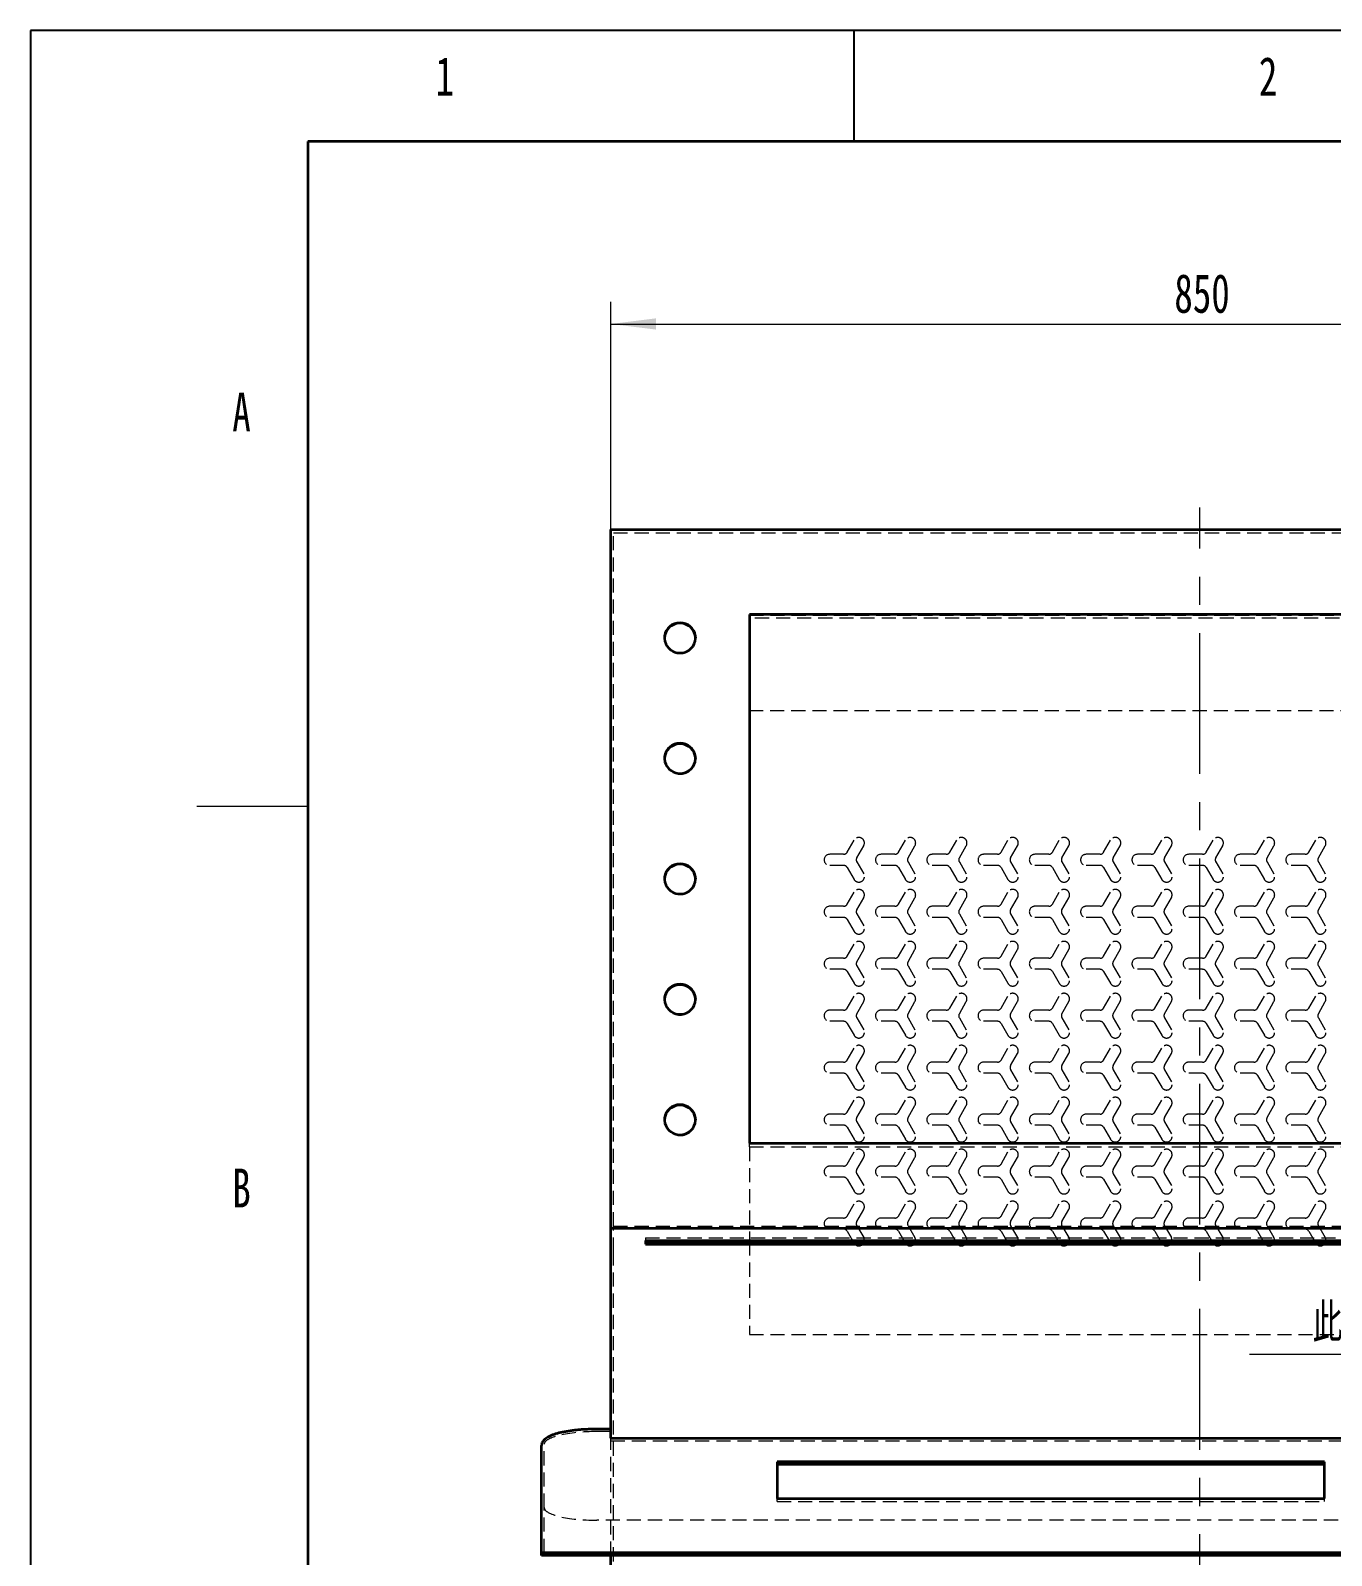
# Model space of a CAD drawing. Header units: millimetres. Extents: x 0 to 4752, y 0 to 3360.
# Drawn here: x 0 to 939, y 2260 to 3360 of the extents above; entities that cross this region are included whole.
import ezdxf

# ---------------------------------------------------------------- set-up
doc = ezdxf.new("R2010")
doc.units = ezdxf.units.MM
doc.header["$LTSCALE"] = 8
doc.linetypes.add('CENTERX2', pattern=[20.32, 12.7, -2.54, 2.54, -2.54])
doc.linetypes.add('HIDDEN', pattern=[1.905, 1.27, -0.635])
doc.layers.add('图框线', color=5, linetype='Continuous', lineweight=35)
doc.layers.add('细线', color=5, linetype='Continuous')
doc.styles.add('SLDTEXTSTYLE3', font='TXT', dxfattribs={"width": 0.7, "bigfont": 'bigfont'})
doc.styles.add('SLDTEXTSTYLE4', font='TXT', dxfattribs={"width": 0.7})
doc.dimstyles.new('SLDDIMSTYLE0', dxfattribs={"dimtxt": 28, "dimasz": 32.64, "dimexe": 0, "dimexo": 0.0625, "dimgap": 7, "dimtad": 1, "dimdec": 3, "dimrnd": 1e-09, "dimzin": 12, "dimdsep": 46, "dimtxsty": 'SLDTEXTSTYLE4', "dimsah": 1, "dimcen": 0.09, "dimadec": 0, "dimazin": 3, "dimtfac": 1, "dimtdec": 3, "dimtofl": 0, "dimtmove": 0, "dimatfit": 3, "dimfxl": 1, "dimfrac": 2, "dimtolj": 1, "dimtzin": 12, "dimarcsym": 0})

# ---------------------------------------------------------------- blocks, each defined once
blk = doc.blocks.new('工程图视图3')
at = {"color": 7, "linetype": 'Continuous', "lineweight": 35}
for p, q in [((-900, 157), (-900, 661)), ((-900, 661), (-50, 661)), ((-100, 599.8), (-800, 599.8)), ((-800, 599.8), (-800, 218.2)), ((-100, 599.7), (-800, 599.7)), ((-800, 218.2), (-100, 218.2)), ((-900, 138.2), (-900, 157)), ((-900, 157), (-50, 157)), ((-875, 148), (-875, 145.4)), ((-875, 148), (-75, 148)), ((-875, 147.3), (-75, 147.3)), ((-875, 145.4), (-75, 145.4)), ((-800, 148), (-800, 147.3)), ((-800, 148), (-800, 147.3)), ((-725.5, 148), (-725.2, 147.3)), ((-688.5, 148), (-688.2, 147.3)), ((-651.5, 148), (-651.2, 147.3)), ((-614.5, 148), (-614.2, 147.3)), ((-577.5, 148), (-577.2, 147.3)), ((-540.5, 148), (-540.2, 147.3)), ((-503.5, 148), (-503.2, 147.3)), ((-466.5, 148), (-466.2, 147.3)), ((-429.5, 148), (-429.2, 147.3)), ((-392.5, 148), (-392.2, 147.3)), ((-900, 99.5), (-900, 138.2)), ((-900, 5.5), (-900, 99.5)), ((-900, 11.9), (-910, 11.9)), ((-950, -45.7), (-950, 0)), ((-900, 5.5), (-50, 5.5)), ((-385, -11.8), (-780, -11.8)), ((-780, -11.8), (-780, -38.2)), ((-385, -13.7), (-780, -13.7)), ((-385, -38.2), (-385, -11.8)), ((-780, -38.2), (-385, -38.2)), ((-950, -77.3), (-950, -45.7)), ((-950, -79.3), (-950, -77.3)), ((-910, -77.3), (-950, -77.3)), ((-910, -77.3), (-950, -77.3)), ((-910, -79.3), (-950, -79.3)), ((-40, -77.3), (-910, -77.3)), ((-40, -77.3), (-910, -77.3)), ((-40, -79.3), (-910, -79.3)), ((-900, -799.8), (-900, -79.3))]:
    blk.add_line(p, q, dxfattribs=at)
at = {"color": 7, "linetype": 'HIDDEN', "lineweight": 18}
for p, q in [((-898, 158.4), (-898, 658.6)), ((-898, 658.6), (-52, 658.6)), ((-800, 599.3), (-100, 599.3)), ((-100, 597.1), (-800, 597.1)), ((-861.3, 582.9), (-861.3, 582.4)), ((-838.8, 582.4), (-838.8, 582.9)), ((-150, 530.2), (-800, 530.2)), ((-150, 530.2), (-800, 530.2)), ((-861.3, 495.9), (-861.3, 495.4)), ((-838.8, 495.4), (-838.8, 495.9)), ((-729.4, 428.2), (-724.4, 436.9)), ((-722.5, 424.2), (-717.5, 432.9)), ((-692.4, 428.2), (-687.4, 436.9)), ((-685.5, 424.2), (-680.5, 432.9)), ((-655.4, 428.2), (-650.4, 436.9)), ((-648.5, 424.2), (-643.5, 432.9)), ((-618.4, 428.2), (-613.4, 436.9)), ((-611.5, 424.2), (-606.5, 432.9)), ((-581.4, 428.2), (-576.4, 436.9)), ((-574.5, 424.2), (-569.5, 432.9)), ((-544.4, 428.2), (-539.4, 436.9)), ((-537.5, 424.2), (-532.5, 432.9)), ((-507.4, 428.2), (-502.4, 436.9)), ((-500.5, 424.2), (-495.5, 432.9)), ((-470.4, 428.2), (-465.4, 436.9)), ((-463.5, 424.2), (-458.5, 432.9)), ((-433.4, 428.2), (-428.4, 436.9)), ((-426.5, 424.2), (-421.5, 432.9)), ((-396.4, 428.2), (-391.4, 436.9)), ((-389.5, 424.2), (-384.5, 432.9)), ((-732, 426.7), (-742, 426.7)), ((-732, 418.7), (-742, 418.7)), ((-722.5, 421.2), (-717.5, 412.6)), ((-695, 426.7), (-705, 426.7)), ((-695, 418.7), (-705, 418.7)), ((-685.5, 421.2), (-680.5, 412.6)), ((-658, 426.7), (-668, 426.7)), ((-658, 418.7), (-668, 418.7)), ((-648.5, 421.2), (-643.5, 412.6)), ((-621, 426.7), (-631, 426.7)), ((-621, 418.7), (-631, 418.7)), ((-611.5, 421.2), (-606.5, 412.6)), ((-584, 426.7), (-594, 426.7)), ((-584, 418.7), (-594, 418.7)), ((-574.5, 421.2), (-569.5, 412.6)), ((-547, 426.7), (-557, 426.7)), ((-547, 418.7), (-557, 418.7)), ((-537.5, 421.2), (-532.5, 412.6)), ((-510, 426.7), (-520, 426.7)), ((-510, 418.7), (-520, 418.7)), ((-500.5, 421.2), (-495.5, 412.6)), ((-473, 426.7), (-483, 426.7)), ((-473, 418.7), (-483, 418.7)), ((-463.5, 421.2), (-458.5, 412.6)), ((-436, 426.7), (-446, 426.7)), ((-436, 418.7), (-446, 418.7)), ((-426.5, 421.2), (-421.5, 412.6)), ((-399, 426.7), (-409, 426.7)), ((-399, 418.7), (-409, 418.7)), ((-389.5, 421.2), (-384.5, 412.6)), ((-861.3, 409), (-861.3, 408.5)), ((-838.8, 408.5), (-838.8, 409)), ((-729.4, 417.2), (-724.4, 408.6)), ((-692.4, 417.2), (-687.4, 408.6)), ((-655.4, 417.2), (-650.4, 408.6)), ((-618.4, 417.2), (-613.4, 408.6)), ((-581.4, 417.2), (-576.4, 408.6)), ((-544.4, 417.2), (-539.4, 408.6)), ((-507.4, 417.2), (-502.4, 408.6)), ((-470.4, 417.2), (-465.4, 408.6)), ((-433.4, 417.2), (-428.4, 408.6)), ((-396.4, 417.2), (-391.4, 408.6)), ((-729.4, 390.7), (-724.4, 399.4)), ((-692.4, 390.7), (-687.4, 399.4)), ((-655.4, 390.7), (-650.4, 399.4)), ((-618.4, 390.7), (-613.4, 399.4)), ((-581.4, 390.7), (-576.4, 399.4)), ((-544.4, 390.7), (-539.4, 399.4)), ((-507.4, 390.7), (-502.4, 399.4)), ((-470.4, 390.7), (-465.4, 399.4)), ((-433.4, 390.7), (-428.4, 399.4)), ((-396.4, 390.7), (-391.4, 399.4)), ((-732, 389.2), (-742, 389.2)), ((-722.5, 386.7), (-717.5, 395.4)), ((-695, 389.2), (-705, 389.2)), ((-685.5, 386.7), (-680.5, 395.4)), ((-658, 389.2), (-668, 389.2)), ((-648.5, 386.7), (-643.5, 395.4)), ((-621, 389.2), (-631, 389.2)), ((-611.5, 386.7), (-606.5, 395.4)), ((-584, 389.2), (-594, 389.2)), ((-574.5, 386.7), (-569.5, 395.4)), ((-547, 389.2), (-557, 389.2)), ((-537.5, 386.7), (-532.5, 395.4)), ((-510, 389.2), (-520, 389.2)), ((-500.5, 386.7), (-495.5, 395.4)), ((-473, 389.2), (-483, 389.2)), ((-463.5, 386.7), (-458.5, 395.4)), ((-436, 389.2), (-446, 389.2)), ((-426.5, 386.7), (-421.5, 395.4)), ((-399, 389.2), (-409, 389.2)), ((-389.5, 386.7), (-384.5, 395.4)), ((-732, 381.2), (-742, 381.2)), ((-729.4, 379.7), (-724.4, 371.1)), ((-722.5, 383.7), (-717.5, 375.1)), ((-695, 381.2), (-705, 381.2)), ((-692.4, 379.7), (-687.4, 371.1)), ((-685.5, 383.7), (-680.5, 375.1)), ((-658, 381.2), (-668, 381.2)), ((-655.4, 379.7), (-650.4, 371.1)), ((-648.5, 383.7), (-643.5, 375.1)), ((-621, 381.2), (-631, 381.2)), ((-618.4, 379.7), (-613.4, 371.1)), ((-611.5, 383.7), (-606.5, 375.1)), ((-584, 381.2), (-594, 381.2)), ((-581.4, 379.7), (-576.4, 371.1)), ((-574.5, 383.7), (-569.5, 375.1)), ((-547, 381.2), (-557, 381.2)), ((-544.4, 379.7), (-539.4, 371.1)), ((-537.5, 383.7), (-532.5, 375.1)), ((-510, 381.2), (-520, 381.2)), ((-507.4, 379.7), (-502.4, 371.1)), ((-500.5, 383.7), (-495.5, 375.1)), ((-473, 381.2), (-483, 381.2)), ((-470.4, 379.7), (-465.4, 371.1)), ((-463.5, 383.7), (-458.5, 375.1)), ((-436, 381.2), (-446, 381.2)), ((-433.4, 379.7), (-428.4, 371.1)), ((-426.5, 383.7), (-421.5, 375.1)), ((-399, 381.2), (-409, 381.2)), ((-396.4, 379.7), (-391.4, 371.1)), ((-389.5, 383.7), (-384.5, 375.1)), ((-729.4, 353.2), (-724.4, 361.9)), ((-722.5, 349.2), (-717.5, 357.9)), ((-692.4, 353.2), (-687.4, 361.9)), ((-685.5, 349.2), (-680.5, 357.9)), ((-655.4, 353.2), (-650.4, 361.9)), ((-648.5, 349.2), (-643.5, 357.9)), ((-618.4, 353.2), (-613.4, 361.9)), ((-611.5, 349.2), (-606.5, 357.9)), ((-581.4, 353.2), (-576.4, 361.9)), ((-574.5, 349.2), (-569.5, 357.9)), ((-544.4, 353.2), (-539.4, 361.9)), ((-537.5, 349.2), (-532.5, 357.9)), ((-507.4, 353.2), (-502.4, 361.9)), ((-500.5, 349.2), (-495.5, 357.9)), ((-470.4, 353.2), (-465.4, 361.9)), ((-463.5, 349.2), (-458.5, 357.9)), ((-433.4, 353.2), (-428.4, 361.9)), ((-426.5, 349.2), (-421.5, 357.9)), ((-396.4, 353.2), (-391.4, 361.9)), ((-389.5, 349.2), (-384.5, 357.9)), ((-732, 351.7), (-742, 351.7)), ((-732, 343.7), (-742, 343.7)), ((-729.4, 342.2), (-724.4, 333.6)), ((-722.5, 346.2), (-717.5, 337.6)), ((-695, 351.7), (-705, 351.7)), ((-695, 343.7), (-705, 343.7)), ((-692.4, 342.2), (-687.4, 333.6)), ((-685.5, 346.2), (-680.5, 337.6)), ((-658, 351.7), (-668, 351.7)), ((-658, 343.7), (-668, 343.7)), ((-655.4, 342.2), (-650.4, 333.6)), ((-648.5, 346.2), (-643.5, 337.6)), ((-621, 351.7), (-631, 351.7)), ((-621, 343.7), (-631, 343.7)), ((-618.4, 342.2), (-613.4, 333.6)), ((-611.5, 346.2), (-606.5, 337.6)), ((-584, 351.7), (-594, 351.7)), ((-584, 343.7), (-594, 343.7)), ((-581.4, 342.2), (-576.4, 333.6)), ((-574.5, 346.2), (-569.5, 337.6)), ((-547, 351.7), (-557, 351.7)), ((-547, 343.7), (-557, 343.7)), ((-544.4, 342.2), (-539.4, 333.6)), ((-537.5, 346.2), (-532.5, 337.6)), ((-510, 351.7), (-520, 351.7)), ((-510, 343.7), (-520, 343.7)), ((-507.4, 342.2), (-502.4, 333.6)), ((-500.5, 346.2), (-495.5, 337.6)), ((-473, 351.7), (-483, 351.7)), ((-473, 343.7), (-483, 343.7)), ((-470.4, 342.2), (-465.4, 333.6)), ((-463.5, 346.2), (-458.5, 337.6)), ((-436, 351.7), (-446, 351.7)), ((-436, 343.7), (-446, 343.7)), ((-433.4, 342.2), (-428.4, 333.6)), ((-426.5, 346.2), (-421.5, 337.6)), ((-399, 351.7), (-409, 351.7)), ((-399, 343.7), (-409, 343.7)), ((-396.4, 342.2), (-391.4, 333.6)), ((-389.5, 346.2), (-384.5, 337.6)), ((-861.3, 322.1), (-861.3, 321.6)), ((-838.8, 321.6), (-838.8, 322.1)), ((-729.4, 315.7), (-724.4, 324.4)), ((-722.5, 311.7), (-717.5, 320.4)), ((-692.4, 315.7), (-687.4, 324.4)), ((-685.5, 311.7), (-680.5, 320.4)), ((-655.4, 315.7), (-650.4, 324.4)), ((-648.5, 311.7), (-643.5, 320.4)), ((-618.4, 315.7), (-613.4, 324.4)), ((-611.5, 311.7), (-606.5, 320.4)), ((-581.4, 315.7), (-576.4, 324.4)), ((-574.5, 311.7), (-569.5, 320.4)), ((-544.4, 315.7), (-539.4, 324.4)), ((-537.5, 311.7), (-532.5, 320.4)), ((-507.4, 315.7), (-502.4, 324.4)), ((-500.5, 311.7), (-495.5, 320.4)), ((-470.4, 315.7), (-465.4, 324.4)), ((-463.5, 311.7), (-458.5, 320.4)), ((-433.4, 315.7), (-428.4, 324.4)), ((-426.5, 311.7), (-421.5, 320.4)), ((-396.4, 315.7), (-391.4, 324.4)), ((-389.5, 311.7), (-384.5, 320.4)), ((-732, 314.2), (-742, 314.2)), ((-722.5, 308.7), (-717.5, 300.1)), ((-695, 314.2), (-705, 314.2)), ((-685.5, 308.7), (-680.5, 300.1)), ((-658, 314.2), (-668, 314.2)), ((-648.5, 308.7), (-643.5, 300.1)), ((-621, 314.2), (-631, 314.2)), ((-611.5, 308.7), (-606.5, 300.1)), ((-584, 314.2), (-594, 314.2)), ((-574.5, 308.7), (-569.5, 300.1)), ((-547, 314.2), (-557, 314.2)), ((-537.5, 308.7), (-532.5, 300.1)), ((-510, 314.2), (-520, 314.2)), ((-500.5, 308.7), (-495.5, 300.1)), ((-473, 314.2), (-483, 314.2)), ((-463.5, 308.7), (-458.5, 300.1)), ((-436, 314.2), (-446, 314.2)), ((-426.5, 308.7), (-421.5, 300.1)), ((-399, 314.2), (-409, 314.2)), ((-389.5, 308.7), (-384.5, 300.1)), ((-732, 306.2), (-742, 306.2)), ((-729.4, 304.7), (-724.4, 296.1)), ((-695, 306.2), (-705, 306.2)), ((-692.4, 304.7), (-687.4, 296.1)), ((-658, 306.2), (-668, 306.2)), ((-655.4, 304.7), (-650.4, 296.1)), ((-621, 306.2), (-631, 306.2)), ((-618.4, 304.7), (-613.4, 296.1)), ((-584, 306.2), (-594, 306.2)), ((-581.4, 304.7), (-576.4, 296.1)), ((-547, 306.2), (-557, 306.2)), ((-544.4, 304.7), (-539.4, 296.1)), ((-510, 306.2), (-520, 306.2)), ((-507.4, 304.7), (-502.4, 296.1)), ((-473, 306.2), (-483, 306.2)), ((-470.4, 304.7), (-465.4, 296.1)), ((-436, 306.2), (-446, 306.2)), ((-433.4, 304.7), (-428.4, 296.1)), ((-399, 306.2), (-409, 306.2)), ((-396.4, 304.7), (-391.4, 296.1)), ((-729.4, 278.2), (-724.4, 286.9)), ((-692.4, 278.2), (-687.4, 286.9)), ((-655.4, 278.2), (-650.4, 286.9)), ((-618.4, 278.2), (-613.4, 286.9)), ((-581.4, 278.2), (-576.4, 286.9)), ((-544.4, 278.2), (-539.4, 286.9)), ((-507.4, 278.2), (-502.4, 286.9)), ((-470.4, 278.2), (-465.4, 286.9)), ((-433.4, 278.2), (-428.4, 286.9)), ((-396.4, 278.2), (-391.4, 286.9)), ((-732, 276.7), (-742, 276.7)), ((-722.5, 274.2), (-717.5, 282.9)), ((-695, 276.7), (-705, 276.7)), ((-685.5, 274.2), (-680.5, 282.9)), ((-658, 276.7), (-668, 276.7)), ((-648.5, 274.2), (-643.5, 282.9)), ((-621, 276.7), (-631, 276.7)), ((-611.5, 274.2), (-606.5, 282.9)), ((-584, 276.7), (-594, 276.7)), ((-574.5, 274.2), (-569.5, 282.9)), ((-547, 276.7), (-557, 276.7)), ((-537.5, 274.2), (-532.5, 282.9)), ((-510, 276.7), (-520, 276.7)), ((-500.5, 274.2), (-495.5, 282.9)), ((-473, 276.7), (-483, 276.7)), ((-463.5, 274.2), (-458.5, 282.9)), ((-436, 276.7), (-446, 276.7)), ((-426.5, 274.2), (-421.5, 282.9)), ((-399, 276.7), (-409, 276.7)), ((-389.5, 274.2), (-384.5, 282.9)), ((-732, 268.7), (-742, 268.7)), ((-729.4, 267.2), (-724.4, 258.6)), ((-722.5, 271.2), (-717.5, 262.6)), ((-695, 268.7), (-705, 268.7)), ((-692.4, 267.2), (-687.4, 258.6)), ((-685.5, 271.2), (-680.5, 262.6)), ((-658, 268.7), (-668, 268.7)), ((-655.4, 267.2), (-650.4, 258.6)), ((-648.5, 271.2), (-643.5, 262.6)), ((-621, 268.7), (-631, 268.7)), ((-618.4, 267.2), (-613.4, 258.6)), ((-611.5, 271.2), (-606.5, 262.6)), ((-584, 268.7), (-594, 268.7)), ((-581.4, 267.2), (-576.4, 258.6)), ((-574.5, 271.2), (-569.5, 262.6)), ((-547, 268.7), (-557, 268.7)), ((-544.4, 267.2), (-539.4, 258.6)), ((-537.5, 271.2), (-532.5, 262.6)), ((-510, 268.7), (-520, 268.7)), ((-507.4, 267.2), (-502.4, 258.6)), ((-500.5, 271.2), (-495.5, 262.6)), ((-473, 268.7), (-483, 268.7)), ((-470.4, 267.2), (-465.4, 258.6)), ((-463.5, 271.2), (-458.5, 262.6)), ((-436, 268.7), (-446, 268.7)), ((-433.4, 267.2), (-428.4, 258.6)), ((-426.5, 271.2), (-421.5, 262.6)), ((-399, 268.7), (-409, 268.7)), ((-396.4, 267.2), (-391.4, 258.6)), ((-389.5, 271.2), (-384.5, 262.6)), ((-729.4, 240.7), (-724.4, 249.4)), ((-722.5, 236.7), (-717.5, 245.4)), ((-692.4, 240.7), (-687.4, 249.4)), ((-685.5, 236.7), (-680.5, 245.4)), ((-655.4, 240.7), (-650.4, 249.4)), ((-648.5, 236.7), (-643.5, 245.4)), ((-618.4, 240.7), (-613.4, 249.4)), ((-611.5, 236.7), (-606.5, 245.4)), ((-581.4, 240.7), (-576.4, 249.4)), ((-574.5, 236.7), (-569.5, 245.4)), ((-544.4, 240.7), (-539.4, 249.4)), ((-537.5, 236.7), (-532.5, 245.4)), ((-507.4, 240.7), (-502.4, 249.4)), ((-500.5, 236.7), (-495.5, 245.4)), ((-470.4, 240.7), (-465.4, 249.4)), ((-463.5, 236.7), (-458.5, 245.4)), ((-433.4, 240.7), (-428.4, 249.4)), ((-426.5, 236.7), (-421.5, 245.4)), ((-396.4, 240.7), (-391.4, 249.4)), ((-389.5, 236.7), (-384.5, 245.4)), ((-861.3, 235.1), (-861.3, 234.6)), ((-838.8, 234.6), (-838.8, 235.1)), ((-732, 239.2), (-742, 239.2)), ((-732, 231.2), (-742, 231.2)), ((-722.5, 233.7), (-717.5, 225.1)), ((-695, 239.2), (-705, 239.2)), ((-695, 231.2), (-705, 231.2)), ((-685.5, 233.7), (-680.5, 225.1)), ((-658, 239.2), (-668, 239.2)), ((-658, 231.2), (-668, 231.2)), ((-648.5, 233.7), (-643.5, 225.1)), ((-621, 239.2), (-631, 239.2)), ((-621, 231.2), (-631, 231.2)), ((-611.5, 233.7), (-606.5, 225.1)), ((-584, 239.2), (-594, 239.2)), ((-584, 231.2), (-594, 231.2)), ((-574.5, 233.7), (-569.5, 225.1)), ((-547, 239.2), (-557, 239.2)), ((-547, 231.2), (-557, 231.2)), ((-537.5, 233.7), (-532.5, 225.1)), ((-510, 239.2), (-520, 239.2)), ((-510, 231.2), (-520, 231.2)), ((-500.5, 233.7), (-495.5, 225.1)), ((-473, 239.2), (-483, 239.2)), ((-473, 231.2), (-483, 231.2)), ((-463.5, 233.7), (-458.5, 225.1)), ((-436, 239.2), (-446, 239.2)), ((-436, 231.2), (-446, 231.2)), ((-426.5, 233.7), (-421.5, 225.1)), ((-399, 239.2), (-409, 239.2)), ((-399, 231.2), (-409, 231.2)), ((-389.5, 233.7), (-384.5, 225.1)), ((-729.4, 229.7), (-724.4, 221.1)), ((-692.4, 229.7), (-687.4, 221.1)), ((-655.4, 229.7), (-650.4, 221.1)), ((-618.4, 229.7), (-613.4, 221.1)), ((-581.4, 229.7), (-576.4, 221.1)), ((-544.4, 229.7), (-539.4, 221.1)), ((-507.4, 229.7), (-502.4, 221.1)), ((-470.4, 229.7), (-465.4, 221.1)), ((-433.4, 229.7), (-428.4, 221.1)), ((-396.4, 229.7), (-391.4, 221.1)), ((-800, 217.7), (-800, 218.2)), ((-800, 218.1), (-100, 218.1)), ((-800, 215.5), (-800, 218.1)), ((-100, 217.7), (-800, 217.7)), ((-800, 215.5), (-100, 215.5)), ((-800, 215.5), (-800, 148)), ((-800, 215.5), (-800, 148)), ((-729.4, 203.2), (-724.4, 211.9)), ((-692.4, 203.2), (-687.4, 211.9)), ((-655.4, 203.2), (-650.4, 211.9)), ((-618.4, 203.2), (-613.4, 211.9)), ((-581.4, 203.2), (-576.4, 211.9)), ((-544.4, 203.2), (-539.4, 211.9)), ((-507.4, 203.2), (-502.4, 211.9)), ((-470.4, 203.2), (-465.4, 211.9)), ((-433.4, 203.2), (-428.4, 211.9)), ((-396.4, 203.2), (-391.4, 211.9)), ((-732, 201.7), (-742, 201.7)), ((-722.5, 199.2), (-717.5, 207.9)), ((-695, 201.7), (-705, 201.7)), ((-685.5, 199.2), (-680.5, 207.9)), ((-658, 201.7), (-668, 201.7)), ((-648.5, 199.2), (-643.5, 207.9)), ((-621, 201.7), (-631, 201.7)), ((-611.5, 199.2), (-606.5, 207.9)), ((-584, 201.7), (-594, 201.7)), ((-574.5, 199.2), (-569.5, 207.9)), ((-547, 201.7), (-557, 201.7)), ((-537.5, 199.2), (-532.5, 207.9)), ((-510, 201.7), (-520, 201.7)), ((-500.5, 199.2), (-495.5, 207.9)), ((-473, 201.7), (-483, 201.7)), ((-463.5, 199.2), (-458.5, 207.9)), ((-436, 201.7), (-446, 201.7)), ((-426.5, 199.2), (-421.5, 207.9)), ((-399, 201.7), (-409, 201.7)), ((-389.5, 199.2), (-384.5, 207.9)), ((-732, 193.7), (-742, 193.7)), ((-729.4, 192.2), (-724.4, 183.6)), ((-722.5, 196.2), (-717.5, 187.6)), ((-695, 193.7), (-705, 193.7)), ((-692.4, 192.2), (-687.4, 183.6)), ((-685.5, 196.2), (-680.5, 187.6)), ((-658, 193.7), (-668, 193.7)), ((-655.4, 192.2), (-650.4, 183.6)), ((-648.5, 196.2), (-643.5, 187.6)), ((-621, 193.7), (-631, 193.7)), ((-618.4, 192.2), (-613.4, 183.6)), ((-611.5, 196.2), (-606.5, 187.6)), ((-584, 193.7), (-594, 193.7)), ((-581.4, 192.2), (-576.4, 183.6)), ((-574.5, 196.2), (-569.5, 187.6)), ((-547, 193.7), (-557, 193.7)), ((-544.4, 192.2), (-539.4, 183.6)), ((-537.5, 196.2), (-532.5, 187.6)), ((-510, 193.7), (-520, 193.7)), ((-507.4, 192.2), (-502.4, 183.6)), ((-500.5, 196.2), (-495.5, 187.6)), ((-473, 193.7), (-483, 193.7)), ((-470.4, 192.2), (-465.4, 183.6)), ((-463.5, 196.2), (-458.5, 187.6)), ((-436, 193.7), (-446, 193.7)), ((-433.4, 192.2), (-428.4, 183.6)), ((-426.5, 196.2), (-421.5, 187.6)), ((-399, 193.7), (-409, 193.7)), ((-396.4, 192.2), (-391.4, 183.6)), ((-389.5, 196.2), (-384.5, 187.6)), ((-729.4, 165.7), (-724.4, 174.4)), ((-722.5, 161.7), (-717.5, 170.4)), ((-692.4, 165.7), (-687.4, 174.4)), ((-685.5, 161.7), (-680.5, 170.4)), ((-655.4, 165.7), (-650.4, 174.4)), ((-648.5, 161.7), (-643.5, 170.4)), ((-618.4, 165.7), (-613.4, 174.4)), ((-611.5, 161.7), (-606.5, 170.4)), ((-581.4, 165.7), (-576.4, 174.4)), ((-574.5, 161.7), (-569.5, 170.4)), ((-544.4, 165.7), (-539.4, 174.4)), ((-537.5, 161.7), (-532.5, 170.4)), ((-507.4, 165.7), (-502.4, 174.4)), ((-500.5, 161.7), (-495.5, 170.4)), ((-470.4, 165.7), (-465.4, 174.4)), ((-463.5, 161.7), (-458.5, 170.4)), ((-433.4, 165.7), (-428.4, 174.4)), ((-426.5, 161.7), (-421.5, 170.4)), ((-396.4, 165.7), (-391.4, 174.4)), ((-389.5, 161.7), (-384.5, 170.4)), ((-898, 158.4), (-52, 158.4)), ((-898, 140.1), (-898, 158.4)), ((-732, 164.2), (-742, 164.2)), ((-732, 156.2), (-742, 156.2)), ((-729.4, 154.7), (-725.5, 148)), ((-722.5, 158.7), (-717.5, 150.1)), ((-695, 164.2), (-705, 164.2)), ((-695, 156.2), (-705, 156.2)), ((-692.4, 154.7), (-688.5, 148)), ((-685.5, 158.7), (-680.5, 150.1)), ((-658, 164.2), (-668, 164.2)), ((-658, 156.2), (-668, 156.2)), ((-655.4, 154.7), (-651.5, 148)), ((-648.5, 158.7), (-643.5, 150.1)), ((-621, 164.2), (-631, 164.2)), ((-621, 156.2), (-631, 156.2)), ((-618.4, 154.7), (-614.5, 148)), ((-611.5, 158.7), (-606.5, 150.1)), ((-584, 164.2), (-594, 164.2)), ((-584, 156.2), (-594, 156.2)), ((-581.4, 154.7), (-577.5, 148)), ((-574.5, 158.7), (-569.5, 150.1)), ((-547, 164.2), (-557, 164.2)), ((-547, 156.2), (-557, 156.2)), ((-544.4, 154.7), (-540.5, 148)), ((-537.5, 158.7), (-532.5, 150.1)), ((-510, 164.2), (-520, 164.2)), ((-510, 156.2), (-520, 156.2)), ((-507.4, 154.7), (-503.5, 148)), ((-500.5, 158.7), (-495.5, 150.1)), ((-473, 164.2), (-483, 164.2)), ((-473, 156.2), (-483, 156.2)), ((-470.4, 154.7), (-466.5, 148)), ((-463.5, 158.7), (-458.5, 150.1)), ((-436, 164.2), (-446, 164.2)), ((-436, 156.2), (-446, 156.2)), ((-433.4, 154.7), (-429.5, 148)), ((-426.5, 158.7), (-421.5, 150.1)), ((-399, 164.2), (-409, 164.2)), ((-399, 156.2), (-409, 156.2)), ((-396.4, 154.7), (-392.5, 148)), ((-389.5, 158.7), (-384.5, 150.1)), ((-875, 149.9), (-75, 149.9)), ((-875, 149.9), (-875, 148)), ((-800, 147.3), (-800, 80.2)), ((-800, 147.3), (-800, 80.2)), ((-725.2, 147.3), (-724.4, 146.1)), ((-688.2, 147.3), (-687.4, 146.1)), ((-651.2, 147.3), (-650.4, 146.1)), ((-614.2, 147.3), (-613.4, 146.1)), ((-577.2, 147.3), (-576.4, 146.1)), ((-540.2, 147.3), (-539.4, 146.1)), ((-503.2, 147.3), (-502.4, 146.1)), ((-466.2, 147.3), (-465.4, 146.1)), ((-429.2, 147.3), (-428.4, 146.1)), ((-392.2, 147.3), (-391.4, 146.1)), ((-898, 99.5), (-898, 140.1)), ((-898, -799.8), (-898, 99.5)), ((-800, 80.2), (-150, 80.2)), ((-800, 80.2), (-150, 80.2)), ((-948, -44.7), (-948, 1)), ((-900, 10.2), (-910, 10.2)), ((-900, 3.4), (-900, 5.5)), ((-900, -79.3), (-900, 3.4)), ((-900, 3.4), (-50, 3.4)), ((-780, -40.2), (-780, -38.2)), ((-780, -40.2), (-385, -40.2)), ((-385, -40.2), (-385, -38.2)), ((-948, -77.3), (-948, -44.7)), ((-40, -53.9), (-910, -53.9)), ((-900, -79.3), (-900, -77.3))]:
    blk.add_line(p, q, dxfattribs=at)
at = {"color": 7, "linetype": 'Continuous', "lineweight": 35, "flags": 128}
for points in [[(-850, 593.7), (-852, 593.6), (-854, 593.1), (-855.8, 592.2), (-857.4, 591.1), (-858.8, 589.7), (-859.9, 588), (-860.7, 586.2), (-861.1, 584.3), (-861.2, 582.4), (-861, 580.5), (-860.3, 578.6), (-859.4, 576.9), (-858.1, 575.4), (-856.6, 574.1), (-854.9, 573.1), (-853, 572.4), (-851, 572.1), (-849, 572.1), (-847, 572.4), (-845.1, 573.1), (-843.4, 574.1), (-841.9, 575.4), (-840.6, 576.9), (-839.7, 578.6), (-839, 580.5), (-838.8, 582.4), (-838.9, 584.3), (-839.3, 586.2), (-840.1, 588), (-841.2, 589.7), (-842.6, 591.1), (-844.2, 592.2), (-846, 593.1), (-848, 593.6), (-850, 593.7)], [(-850, 506.8), (-852, 506.6), (-854, 506.1), (-855.8, 505.3), (-857.4, 504.1), (-858.8, 502.7), (-859.9, 501.1), (-860.7, 499.3), (-861.1, 497.4), (-861.2, 495.5), (-861, 493.5), (-860.3, 491.7), (-859.4, 490), (-858.1, 488.4), (-856.6, 487.2), (-854.9, 486.2), (-853, 485.5), (-851, 485.1), (-849, 485.1), (-847, 485.5), (-845.1, 486.2), (-843.4, 487.2), (-841.9, 488.4), (-840.6, 490), (-839.7, 491.7), (-839, 493.5), (-838.8, 495.5), (-838.9, 497.4), (-839.3, 499.3), (-840.1, 501.1), (-841.2, 502.7), (-842.6, 504.1), (-844.2, 505.3), (-846, 506.1), (-848, 506.6), (-850, 506.8)], [(-850, 419.9), (-852, 419.7), (-854, 419.2), (-855.8, 418.3), (-857.4, 417.2), (-858.8, 415.8), (-859.9, 414.2), (-860.7, 412.4), (-861.1, 410.5), (-861.2, 408.5), (-861, 406.6), (-860.3, 404.7), (-859.4, 403), (-858.1, 401.5), (-856.6, 400.2), (-854.9, 399.2), (-853, 398.5), (-851, 398.2), (-849, 398.2), (-847, 398.5), (-845.1, 399.2), (-843.4, 400.2), (-841.9, 401.5), (-840.6, 403), (-839.7, 404.7), (-839, 406.6), (-838.8, 408.5), (-838.9, 410.5), (-839.3, 412.4), (-840.1, 414.2), (-841.2, 415.8), (-842.6, 417.2), (-844.2, 418.3), (-846, 419.2), (-848, 419.7), (-850, 419.9)], [(-850, 332.9), (-852, 332.8), (-854, 332.3), (-855.8, 331.4), (-857.4, 330.3), (-858.8, 328.9), (-859.9, 327.2), (-860.7, 325.4), (-861.1, 323.5), (-861.2, 321.6), (-861, 319.7), (-860.3, 317.8), (-859.4, 316.1), (-858.1, 314.6), (-856.6, 313.3), (-854.9, 312.3), (-853, 311.6), (-851, 311.3), (-849, 311.3), (-847, 311.6), (-845.1, 312.3), (-843.4, 313.3), (-841.9, 314.6), (-840.6, 316.1), (-839.7, 317.8), (-839, 319.7), (-838.8, 321.6), (-838.9, 323.5), (-839.3, 325.4), (-840.1, 327.2), (-841.2, 328.9), (-842.6, 330.3), (-844.2, 331.4), (-846, 332.3), (-848, 332.8), (-850, 332.9)], [(-850, 246), (-852, 245.8), (-854, 245.3), (-855.8, 244.5), (-857.4, 243.3), (-858.8, 241.9), (-859.9, 240.3), (-860.7, 238.5), (-861.1, 236.6), (-861.2, 234.7), (-861, 232.7), (-860.3, 230.9), (-859.4, 229.2), (-858.1, 227.6), (-856.6, 226.4), (-854.9, 225.4), (-853, 224.7), (-851, 224.3), (-849, 224.3), (-847, 224.7), (-845.1, 225.4), (-843.4, 226.4), (-841.9, 227.6), (-840.6, 229.2), (-839.7, 230.9), (-839, 232.7), (-838.8, 234.7), (-838.9, 236.6), (-839.3, 238.5), (-840.1, 240.3), (-841.2, 241.9), (-842.6, 243.3), (-844.2, 244.5), (-846, 245.3), (-848, 245.8), (-850, 246)], [(-717.1, 147.3), (-717, 147.6), (-717, 148)], [(-680.1, 147.3), (-680, 147.6), (-680, 148)], [(-643.1, 147.3), (-643, 147.6), (-643, 148)], [(-606.1, 147.3), (-606, 147.6), (-606, 148)], [(-569.1, 147.3), (-569, 147.6), (-569, 148)], [(-532.1, 147.3), (-532, 147.6), (-532, 148)], [(-495.1, 147.3), (-495, 147.6), (-495, 148)], [(-458.1, 147.3), (-458, 147.6), (-458, 148)], [(-421.1, 147.3), (-421, 147.6), (-421, 148)], [(-384.1, 147.3), (-384, 147.6), (-384, 148)]]:
    blk.add_lwpolyline(points, dxfattribs=at)
at = {"color": 7, "linetype": 'HIDDEN', "lineweight": 18, "flags": 128}
for points in [[(-717, 148), (-717.1, 148.9), (-717.5, 150.1)], [(-680, 148), (-680.1, 148.9), (-680.5, 150.1)], [(-643, 148), (-643.1, 148.9), (-643.5, 150.1)], [(-606, 148), (-606.1, 148.9), (-606.5, 150.1)], [(-569, 148), (-569.1, 148.9), (-569.5, 150.1)], [(-532, 148), (-532.1, 148.9), (-532.5, 150.1)], [(-495, 148), (-495.1, 148.9), (-495.5, 150.1)], [(-458, 148), (-458.1, 148.9), (-458.5, 150.1)], [(-421, 148), (-421.1, 148.9), (-421.5, 150.1)], [(-384, 148), (-384.1, 148.9), (-384.5, 150.1)]]:
    blk.add_lwpolyline(points, dxfattribs=at)
at = {"color": 7, "linetype": 'Continuous', "lineweight": 35}
for centre in [(-850, 582.1), (-850, 495.1), (-850, 408.2), (-850, 321.3), (-850, 234.3)]:
    blk.add_arc(centre, 11.3, 2.846, 177.154, dxfattribs=at)
at = {"color": 7, "linetype": 'HIDDEN', "lineweight": 18}
for centre, radius, start, end in [((-850.2, 582.5), 11, 179.5575, 271.064), ((-849.8, 582.6), 11.1, 269.021, 0.3576), ((-850.2, 495.6), 11, 179.5575, 271.064), ((-849.8, 495.6), 11.1, 269.021, 0.3576), ((-721, 434.9), 4, 330, 150), ((-684, 434.9), 4, 330, 150), ((-647, 434.9), 4, 330, 150), ((-610, 434.9), 4, 330, 150), ((-573, 434.9), 4, 330, 150), ((-536, 434.9), 4, 330, 150), ((-499, 434.9), 4, 330, 150), ((-462, 434.9), 4, 330, 150), ((-425, 434.9), 4, 330, 150), ((-388, 434.9), 4, 330, 150), ((-742, 422.7), 4, 90, 270), ((-732, 429.7), 3, 270, 330), ((-732, 415.7), 3, 30, 90), ((-719.9, 422.7), 3, 150, 210), ((-705, 422.7), 4, 90, 270), ((-695, 429.7), 3, 270, 330), ((-695, 415.7), 3, 30, 90), ((-682.9, 422.7), 3, 150, 210), ((-668, 422.7), 4, 90, 270), ((-658, 429.7), 3, 270, 330), ((-658, 415.7), 3, 30, 90), ((-645.9, 422.7), 3, 150, 210), ((-631, 422.7), 4, 90, 270), ((-621, 429.7), 3, 270, 330), ((-621, 415.7), 3, 30, 90), ((-608.9, 422.7), 3, 150, 210), ((-594, 422.7), 4, 90, 270), ((-584, 429.7), 3, 270, 330), ((-584, 415.7), 3, 30, 90), ((-571.9, 422.7), 3, 150, 210), ((-557, 422.7), 4, 90, 270), ((-547, 429.7), 3, 270, 330), ((-547, 415.7), 3, 30, 90), ((-534.9, 422.7), 3, 150, 210), ((-520, 422.7), 4, 90, 270), ((-510, 429.7), 3, 270, 330), ((-510, 415.7), 3, 30, 90), ((-497.9, 422.7), 3, 150, 210), ((-483, 422.7), 4, 90, 270), ((-473, 429.7), 3, 270, 330), ((-473, 415.7), 3, 30, 90), ((-460.9, 422.7), 3, 150, 210), ((-446, 422.7), 4, 90, 270), ((-436, 429.7), 3, 270, 330), ((-436, 415.7), 3, 30, 90), ((-423.9, 422.7), 3, 150, 210), ((-409, 422.7), 4, 90, 270), ((-399, 429.7), 3, 270, 330), ((-399, 415.7), 3, 30, 90), ((-386.9, 422.7), 3, 150, 210), ((-850.2, 408.7), 11, 179.5575, 271.064), ((-849.8, 408.7), 11.1, 269.021, 0.3576), ((-721, 410.6), 4, 210, 30), ((-684, 410.6), 4, 210, 30), ((-647, 410.6), 4, 210, 30), ((-610, 410.6), 4, 210, 30), ((-573, 410.6), 4, 210, 30), ((-536, 410.6), 4, 210, 30), ((-499, 410.6), 4, 210, 30), ((-462, 410.6), 4, 210, 30), ((-425, 410.6), 4, 210, 30), ((-388, 410.6), 4, 210, 30), ((-721, 397.4), 4, 330, 150), ((-684, 397.4), 4, 330, 150), ((-647, 397.4), 4, 330, 150), ((-610, 397.4), 4, 330, 150), ((-573, 397.4), 4, 330, 150), ((-536, 397.4), 4, 330, 150), ((-499, 397.4), 4, 330, 150), ((-462, 397.4), 4, 330, 150), ((-425, 397.4), 4, 330, 150), ((-388, 397.4), 4, 330, 150), ((-742, 385.2), 4, 90, 270), ((-732, 392.2), 3, 270, 330), ((-719.9, 385.2), 3, 150, 210), ((-705, 385.2), 4, 90, 270), ((-695, 392.2), 3, 270, 330), ((-682.9, 385.2), 3, 150, 210), ((-668, 385.2), 4, 90, 270), ((-658, 392.2), 3, 270, 330), ((-645.9, 385.2), 3, 150, 210), ((-631, 385.2), 4, 90, 270), ((-621, 392.2), 3, 270, 330), ((-608.9, 385.2), 3, 150, 210), ((-594, 385.2), 4, 90, 270), ((-584, 392.2), 3, 270, 330), ((-571.9, 385.2), 3, 150, 210), ((-557, 385.2), 4, 90, 270), ((-547, 392.2), 3, 270, 330), ((-534.9, 385.2), 3, 150, 210), ((-520, 385.2), 4, 90, 270), ((-510, 392.2), 3, 270, 330), ((-497.9, 385.2), 3, 150, 210), ((-483, 385.2), 4, 90, 270), ((-473, 392.2), 3, 270, 330), ((-460.9, 385.2), 3, 150, 210), ((-446, 385.2), 4, 90, 270), ((-436, 392.2), 3, 270, 330), ((-423.9, 385.2), 3, 150, 210), ((-409, 385.2), 4, 90, 270), ((-399, 392.2), 3, 270, 330), ((-386.9, 385.2), 3, 150, 210), ((-732, 378.2), 3, 30, 90), ((-721, 373.1), 4, 210, 30), ((-695, 378.2), 3, 30, 90), ((-684, 373.1), 4, 210, 30), ((-658, 378.2), 3, 30, 90), ((-647, 373.1), 4, 210, 30), ((-621, 378.2), 3, 30, 90), ((-610, 373.1), 4, 210, 30), ((-584, 378.2), 3, 30, 90), ((-573, 373.1), 4, 210, 30), ((-547, 378.2), 3, 30, 90), ((-536, 373.1), 4, 210, 30), ((-510, 378.2), 3, 30, 90), ((-499, 373.1), 4, 210, 30), ((-473, 378.2), 3, 30, 90), ((-462, 373.1), 4, 210, 30), ((-436, 378.2), 3, 30, 90), ((-425, 373.1), 4, 210, 30), ((-399, 378.2), 3, 30, 90), ((-388, 373.1), 4, 210, 30), ((-721, 359.9), 4, 330, 150), ((-684, 359.9), 4, 330, 150), ((-647, 359.9), 4, 330, 150), ((-610, 359.9), 4, 330, 150), ((-573, 359.9), 4, 330, 150), ((-536, 359.9), 4, 330, 150), ((-499, 359.9), 4, 330, 150), ((-462, 359.9), 4, 330, 150), ((-425, 359.9), 4, 330, 150), ((-388, 359.9), 4, 330, 150), ((-732, 354.7), 3, 270, 330), ((-695, 354.7), 3, 270, 330), ((-658, 354.7), 3, 270, 330), ((-621, 354.7), 3, 270, 330), ((-584, 354.7), 3, 270, 330), ((-547, 354.7), 3, 270, 330), ((-510, 354.7), 3, 270, 330), ((-473, 354.7), 3, 270, 330), ((-436, 354.7), 3, 270, 330), ((-399, 354.7), 3, 270, 330), ((-742, 347.7), 4, 90, 270), ((-732, 340.7), 3, 30, 90), ((-719.9, 347.7), 3, 150, 210), ((-705, 347.7), 4, 90, 270), ((-695, 340.7), 3, 30, 90), ((-682.9, 347.7), 3, 150, 210), ((-668, 347.7), 4, 90, 270), ((-658, 340.7), 3, 30, 90), ((-645.9, 347.7), 3, 150, 210), ((-631, 347.7), 4, 90, 270), ((-621, 340.7), 3, 30, 90), ((-608.9, 347.7), 3, 150, 210), ((-594, 347.7), 4, 90, 270), ((-584, 340.7), 3, 30, 90), ((-571.9, 347.7), 3, 150, 210), ((-557, 347.7), 4, 90, 270), ((-547, 340.7), 3, 30, 90), ((-534.9, 347.7), 3, 150, 210), ((-520, 347.7), 4, 90, 270), ((-510, 340.7), 3, 30, 90), ((-497.9, 347.7), 3, 150, 210), ((-483, 347.7), 4, 90, 270), ((-473, 340.7), 3, 30, 90), ((-460.9, 347.7), 3, 150, 210), ((-446, 347.7), 4, 90, 270), ((-436, 340.7), 3, 30, 90), ((-423.9, 347.7), 3, 150, 210), ((-409, 347.7), 4, 90, 270), ((-399, 340.7), 3, 30, 90), ((-386.9, 347.7), 3, 150, 210), ((-721, 335.6), 4, 210, 30), ((-684, 335.6), 4, 210, 30), ((-647, 335.6), 4, 210, 30), ((-610, 335.6), 4, 210, 30), ((-573, 335.6), 4, 210, 30), ((-536, 335.6), 4, 210, 30), ((-499, 335.6), 4, 210, 30), ((-462, 335.6), 4, 210, 30), ((-425, 335.6), 4, 210, 30), ((-388, 335.6), 4, 210, 30), ((-850.2, 321.7), 11, 179.5575, 271.064), ((-849.8, 321.8), 11.1, 269.021, 0.3576), ((-721, 322.4), 4, 330, 150), ((-684, 322.4), 4, 330, 150), ((-647, 322.4), 4, 330, 150), ((-610, 322.4), 4, 330, 150), ((-573, 322.4), 4, 330, 150), ((-536, 322.4), 4, 330, 150), ((-499, 322.4), 4, 330, 150), ((-462, 322.4), 4, 330, 150), ((-425, 322.4), 4, 330, 150), ((-388, 322.4), 4, 330, 150), ((-742, 310.2), 4, 90, 270), ((-732, 317.2), 3, 270, 330), ((-719.9, 310.2), 3, 150, 210), ((-705, 310.2), 4, 90, 270), ((-695, 317.2), 3, 270, 330), ((-682.9, 310.2), 3, 150, 210), ((-668, 310.2), 4, 90, 270), ((-658, 317.2), 3, 270, 330), ((-645.9, 310.2), 3, 150, 210), ((-631, 310.2), 4, 90, 270), ((-621, 317.2), 3, 270, 330), ((-608.9, 310.2), 3, 150, 210), ((-594, 310.2), 4, 90, 270), ((-584, 317.2), 3, 270, 330), ((-571.9, 310.2), 3, 150, 210), ((-557, 310.2), 4, 90, 270), ((-547, 317.2), 3, 270, 330), ((-534.9, 310.2), 3, 150, 210), ((-520, 310.2), 4, 90, 270), ((-510, 317.2), 3, 270, 330), ((-497.9, 310.2), 3, 150, 210), ((-483, 310.2), 4, 90, 270), ((-473, 317.2), 3, 270, 330), ((-460.9, 310.2), 3, 150, 210), ((-446, 310.2), 4, 90, 270), ((-436, 317.2), 3, 270, 330), ((-423.9, 310.2), 3, 150, 210), ((-409, 310.2), 4, 90, 270), ((-399, 317.2), 3, 270, 330), ((-386.9, 310.2), 3, 150, 210), ((-732, 303.2), 3, 30, 90), ((-721, 298.1), 4, 210, 30), ((-695, 303.2), 3, 30, 90), ((-684, 298.1), 4, 210, 30), ((-658, 303.2), 3, 30, 90), ((-647, 298.1), 4, 210, 30), ((-621, 303.2), 3, 30, 90), ((-610, 298.1), 4, 210, 30), ((-584, 303.2), 3, 30, 90), ((-573, 298.1), 4, 210, 30), ((-547, 303.2), 3, 30, 90), ((-536, 298.1), 4, 210, 30), ((-510, 303.2), 3, 30, 90), ((-499, 298.1), 4, 210, 30), ((-473, 303.2), 3, 30, 90), ((-462, 298.1), 4, 210, 30), ((-436, 303.2), 3, 30, 90), ((-425, 298.1), 4, 210, 30), ((-399, 303.2), 3, 30, 90), ((-388, 298.1), 4, 210, 30), ((-721, 284.9), 4, 330, 150), ((-684, 284.9), 4, 330, 150), ((-647, 284.9), 4, 330, 150), ((-610, 284.9), 4, 330, 150), ((-573, 284.9), 4, 330, 150), ((-536, 284.9), 4, 330, 150), ((-499, 284.9), 4, 330, 150), ((-462, 284.9), 4, 330, 150), ((-425, 284.9), 4, 330, 150), ((-388, 284.9), 4, 330, 150), ((-742, 272.7), 4, 90, 270), ((-732, 279.7), 3, 270, 330), ((-705, 272.7), 4, 90, 270), ((-695, 279.7), 3, 270, 330), ((-668, 272.7), 4, 90, 270), ((-658, 279.7), 3, 270, 330), ((-631, 272.7), 4, 90, 270), ((-621, 279.7), 3, 270, 330), ((-594, 272.7), 4, 90, 270), ((-584, 279.7), 3, 270, 330), ((-557, 272.7), 4, 90, 270), ((-547, 279.7), 3, 270, 330), ((-520, 272.7), 4, 90, 270), ((-510, 279.7), 3, 270, 330), ((-483, 272.7), 4, 90, 270), ((-473, 279.7), 3, 270, 330), ((-446, 272.7), 4, 90, 270), ((-436, 279.7), 3, 270, 330), ((-409, 272.7), 4, 90, 270), ((-399, 279.7), 3, 270, 330), ((-732, 265.7), 3, 30, 90), ((-719.9, 272.7), 3, 150, 210), ((-695, 265.7), 3, 30, 90), ((-682.9, 272.7), 3, 150, 210), ((-658, 265.7), 3, 30, 90), ((-645.9, 272.7), 3, 150, 210), ((-621, 265.7), 3, 30, 90), ((-608.9, 272.7), 3, 150, 210), ((-584, 265.7), 3, 30, 90), ((-571.9, 272.7), 3, 150, 210), ((-547, 265.7), 3, 30, 90), ((-534.9, 272.7), 3, 150, 210), ((-510, 265.7), 3, 30, 90), ((-497.9, 272.7), 3, 150, 210), ((-473, 265.7), 3, 30, 90), ((-460.9, 272.7), 3, 150, 210), ((-436, 265.7), 3, 30, 90), ((-423.9, 272.7), 3, 150, 210), ((-399, 265.7), 3, 30, 90), ((-386.9, 272.7), 3, 150, 210), ((-721, 260.6), 4, 210, 30), ((-684, 260.6), 4, 210, 30), ((-647, 260.6), 4, 210, 30), ((-610, 260.6), 4, 210, 30), ((-573, 260.6), 4, 210, 30), ((-536, 260.6), 4, 210, 30), ((-499, 260.6), 4, 210, 30), ((-462, 260.6), 4, 210, 30), ((-425, 260.6), 4, 210, 30), ((-388, 260.6), 4, 210, 30), ((-721, 247.4), 4, 330, 150), ((-684, 247.4), 4, 330, 150), ((-647, 247.4), 4, 330, 150), ((-610, 247.4), 4, 330, 150), ((-573, 247.4), 4, 330, 150), ((-536, 247.4), 4, 330, 150), ((-499, 247.4), 4, 330, 150), ((-462, 247.4), 4, 330, 150), ((-425, 247.4), 4, 330, 150), ((-388, 247.4), 4, 330, 150), ((-850.2, 234.8), 11, 179.5575, 271.064), ((-849.8, 234.8), 11.1, 269.021, 0.3576), ((-742, 235.2), 4, 90, 270), ((-732, 242.2), 3, 270, 330), ((-732, 228.2), 3, 30, 90), ((-719.9, 235.2), 3, 150, 210), ((-705, 235.2), 4, 90, 270), ((-695, 242.2), 3, 270, 330), ((-695, 228.2), 3, 30, 90), ((-682.9, 235.2), 3, 150, 210), ((-668, 235.2), 4, 90, 270), ((-658, 242.2), 3, 270, 330), ((-658, 228.2), 3, 30, 90), ((-645.9, 235.2), 3, 150, 210), ((-631, 235.2), 4, 90, 270), ((-621, 242.2), 3, 270, 330), ((-621, 228.2), 3, 30, 90), ((-608.9, 235.2), 3, 150, 210), ((-594, 235.2), 4, 90, 270), ((-584, 242.2), 3, 270, 330), ((-584, 228.2), 3, 30, 90), ((-571.9, 235.2), 3, 150, 210), ((-557, 235.2), 4, 90, 270), ((-547, 242.2), 3, 270, 330), ((-547, 228.2), 3, 30, 90), ((-534.9, 235.2), 3, 150, 210), ((-520, 235.2), 4, 90, 270), ((-510, 242.2), 3, 270, 330), ((-510, 228.2), 3, 30, 90), ((-497.9, 235.2), 3, 150, 210), ((-483, 235.2), 4, 90, 270), ((-473, 242.2), 3, 270, 330), ((-473, 228.2), 3, 30, 90), ((-460.9, 235.2), 3, 150, 210), ((-446, 235.2), 4, 90, 270), ((-436, 242.2), 3, 270, 330), ((-436, 228.2), 3, 30, 90), ((-423.9, 235.2), 3, 150, 210), ((-409, 235.2), 4, 90, 270), ((-399, 242.2), 3, 270, 330), ((-399, 228.2), 3, 30, 90), ((-386.9, 235.2), 3, 150, 210), ((-721, 223.1), 4, 210, 30), ((-684, 223.1), 4, 210, 30), ((-647, 223.1), 4, 210, 30), ((-610, 223.1), 4, 210, 30), ((-573, 223.1), 4, 210, 30), ((-536, 223.1), 4, 210, 30), ((-499, 223.1), 4, 210, 30), ((-462, 223.1), 4, 210, 30), ((-425, 223.1), 4, 210, 30), ((-388, 223.1), 4, 210, 30), ((-721, 209.9), 4, 330, 150), ((-684, 209.9), 4, 330, 150), ((-647, 209.9), 4, 330, 150), ((-610, 209.9), 4, 330, 150), ((-573, 209.9), 4, 330, 150), ((-536, 209.9), 4, 330, 150), ((-499, 209.9), 4, 330, 150), ((-462, 209.9), 4, 330, 150), ((-425, 209.9), 4, 330, 150), ((-388, 209.9), 4, 330, 150), ((-742, 197.7), 4, 90, 270), ((-732, 204.7), 3, 270, 330), ((-719.9, 197.7), 3, 150, 210), ((-705, 197.7), 4, 90, 270), ((-695, 204.7), 3, 270, 330), ((-682.9, 197.7), 3, 150, 210), ((-668, 197.7), 4, 90, 270), ((-658, 204.7), 3, 270, 330), ((-645.9, 197.7), 3, 150, 210), ((-631, 197.7), 4, 90, 270), ((-621, 204.7), 3, 270, 330), ((-608.9, 197.7), 3, 150, 210), ((-594, 197.7), 4, 90, 270), ((-584, 204.7), 3, 270, 330), ((-571.9, 197.7), 3, 150, 210), ((-557, 197.7), 4, 90, 270), ((-547, 204.7), 3, 270, 330), ((-534.9, 197.7), 3, 150, 210), ((-520, 197.7), 4, 90, 270), ((-510, 204.7), 3, 270, 330), ((-497.9, 197.7), 3, 150, 210), ((-483, 197.7), 4, 90, 270), ((-473, 204.7), 3, 270, 330), ((-460.9, 197.7), 3, 150, 210), ((-446, 197.7), 4, 90, 270), ((-436, 204.7), 3, 270, 330), ((-423.9, 197.7), 3, 150, 210), ((-409, 197.7), 4, 90, 270), ((-399, 204.7), 3, 270, 330), ((-386.9, 197.7), 3, 150, 210), ((-732, 190.7), 3, 30, 90), ((-721, 185.6), 4, 210, 30), ((-695, 190.7), 3, 30, 90), ((-684, 185.6), 4, 210, 30), ((-658, 190.7), 3, 30, 90), ((-647, 185.6), 4, 210, 30), ((-621, 190.7), 3, 30, 90), ((-610, 185.6), 4, 210, 30), ((-584, 190.7), 3, 30, 90), ((-573, 185.6), 4, 210, 30), ((-547, 190.7), 3, 30, 90), ((-536, 185.6), 4, 210, 30), ((-510, 190.7), 3, 30, 90), ((-499, 185.6), 4, 210, 30), ((-473, 190.7), 3, 30, 90), ((-462, 185.6), 4, 210, 30), ((-436, 190.7), 3, 30, 90), ((-425, 185.6), 4, 210, 30), ((-399, 190.7), 3, 30, 90), ((-388, 185.6), 4, 210, 30), ((-721, 172.4), 4, 330, 150), ((-684, 172.4), 4, 330, 150), ((-647, 172.4), 4, 330, 150), ((-610, 172.4), 4, 330, 150), ((-573, 172.4), 4, 330, 150), ((-536, 172.4), 4, 330, 150), ((-499, 172.4), 4, 330, 150), ((-462, 172.4), 4, 330, 150), ((-425, 172.4), 4, 330, 150), ((-388, 172.4), 4, 330, 150), ((-732, 167.2), 3, 270, 330), ((-695, 167.2), 3, 270, 330), ((-658, 167.2), 3, 270, 330), ((-621, 167.2), 3, 270, 330), ((-584, 167.2), 3, 270, 330), ((-547, 167.2), 3, 270, 330), ((-510, 167.2), 3, 270, 330), ((-473, 167.2), 3, 270, 330), ((-436, 167.2), 3, 270, 330), ((-399, 167.2), 3, 270, 330), ((-742, 160.2), 4, 90, 270), ((-732, 153.2), 3, 30, 90), ((-719.9, 160.2), 3, 150, 210), ((-705, 160.2), 4, 90, 270), ((-695, 153.2), 3, 30, 90), ((-682.9, 160.2), 3, 150, 210), ((-668, 160.2), 4, 90, 270), ((-658, 153.2), 3, 30, 90), ((-645.9, 160.2), 3, 150, 210), ((-631, 160.2), 4, 90, 270), ((-621, 153.2), 3, 30, 90), ((-608.9, 160.2), 3, 150, 210), ((-594, 160.2), 4, 90, 270), ((-584, 153.2), 3, 30, 90), ((-571.9, 160.2), 3, 150, 210), ((-557, 160.2), 4, 90, 270), ((-547, 153.2), 3, 30, 90), ((-534.9, 160.2), 3, 150, 210), ((-520, 160.2), 4, 90, 270), ((-510, 153.2), 3, 30, 90), ((-497.9, 160.2), 3, 150, 210), ((-483, 160.2), 4, 90, 270), ((-473, 153.2), 3, 30, 90), ((-460.9, 160.2), 3, 150, 210), ((-446, 160.2), 4, 90, 270), ((-436, 153.2), 3, 30, 90), ((-423.9, 160.2), 3, 150, 210), ((-409, 160.2), 4, 90, 270), ((-399, 153.2), 3, 30, 90), ((-386.9, 160.2), 3, 150, 210), ((-721, 148.1), 4, 210, 349.0497), ((-684, 148.1), 4, 210, 349.0497), ((-647, 148.1), 4, 210, 349.0497), ((-610, 148.1), 4, 210, 349.0497), ((-573, 148.1), 4, 210, 349.0497), ((-536, 148.1), 4, 210, 349.0497), ((-499, 148.1), 4, 210, 349.0497), ((-462, 148.1), 4, 210, 349.0497), ((-425, 148.1), 4, 210, 349.0497), ((-388, 148.1), 4, 210, 349.0497)]:
    blk.add_arc(centre, radius, start, end, dxfattribs=at)
for centre, start_param, end_param in [((-910, 1), 1.570796, 3.141593), ((-910, -44.7), 3.141593, 4.712389)]:
    blk.add_ellipse(centre, major_axis=(38, 0), ratio=0.240741, start_param=start_param, end_param=end_param, dxfattribs=at)
at = {"color": 7, "linetype": 'Continuous', "lineweight": 35}
blk.add_open_spline([(-910, 11.9), (-910.6, 11.9), (-912.3, 11.9), (-915.2, 11.8), (-918.6, 11.7), (-921.9, 11.5), (-925.2, 11.2), (-928.3, 10.8), (-931.3, 10.3), (-934.1, 9.8), (-936.8, 9.3), (-939.2, 8.6), (-941.5, 7.9), (-943.5, 7.1), (-945.4, 6.2), (-946.9, 5.3), (-948.1, 4.2), (-949, 3.1), (-949.6, 2), (-950, 0.9), (-950, 0.3), (-950, 0)], degree=3, knots=[0, 0, 0, 0, 0.029477, 0.085531, 0.141656, 0.197899, 0.254323, 0.310992, 0.367976, 0.425353, 0.483219, 0.541701, 0.600977, 0.661308, 0.723079, 0.786732, 0.842426, 0.890532, 0.933528, 0.973843, 1, 1, 1, 1], dxfattribs=at)
blk = doc.blocks.new('_D')
at = {"color": 7, "linetype": 'Continuous', "lineweight": 0}
for p, q in [((418.6, 2999.8), (418.6, 3164.2)), ((1268.6, 2999.8), (1268.6, 3164.2)), ((418.6, 3148.2), (1268.6, 3148.2))]:
    blk.add_line(p, q, dxfattribs=at)
at = {"color": 7, "linetype": 'Continuous', "lineweight": 18}
for points in [[(418.6, 3148.2), (451.2, 3144.2), (451.2, 3152.3)], [(1268.6, 3148.2), (1236, 3152.3), (1236, 3144.2)]]:
    blk.add_solid(points, dxfattribs=at)
at = {"color": 7, "linetype": 'Continuous', "lineweight": 18, "insert": (825.2, 3184.3), "char_height": 28, "attachment_point": 1, "style": 'SLDTEXTSTYLE4'}
blk.add_mtext('850', dxfattribs=at)
blk = doc.blocks.new('SW_NOTE_0_2')
at = {"color": 0, "linetype": 'Continuous', "lineweight": 0}
blk.add_line((-237.3, 0), (0, 0), dxfattribs=at)
at = {"color": 0, "linetype": 'Continuous', "lineweight": 0, "insert": (-116.2, 36.6), "char_height": 28, "attachment_point": 2, "style": 'SLDTEXTSTYLE3'}
blk.add_mtext('此处安装文件夹', dxfattribs=at)

msp = doc.modelspace()

# ---------------------------------------------------------------- linework, layer by layer
at = {"color": 7, "linetype": 'CENTERX2', "lineweight": 18}
msp.add_line((843.590087, 1523.048366), (843.590087, 3015.849636), dxfattribs=at)
at = {"color": 5, "linetype": 'Continuous', "lineweight": 18, "true_color": 0x0000ff}
msp.add_line((200, 2800), (120, 2800), dxfattribs=at)
at = {"layer": '图框线'}
for p, q in [((4672, 3280), (200, 3280)), ((200, 3280), (200, 80))]:
    msp.add_line(p, q, dxfattribs=at)
at = {"layer": '细线'}
for p, q in [((4752, 3360), (0, 3360)), ((0, 3360), (0, 0)), ((594, 3360), (594, 3280))]:
    msp.add_line(p, q, dxfattribs=at)

# ---------------------------------------------------------------- block references
at = {"color": 7, "linetype": 'Continuous', "lineweight": 35}
msp.add_blockref('工程图视图3', (1318.590087, 2338.833027), dxfattribs=at)
at = {"color": 7, "linetype": 'Continuous', "lineweight": 0}
msp.add_blockref('SW_NOTE_0_2', (1116.611713, 2404.770103), dxfattribs=at)

# ---------------------------------------------------------------- texts
at = {"layer": '细线', "char_height": 28, "attachment_point": 1, "style": 'SLDTEXTSTYLE4'}
for s, insert in [('1', (292.149479, 3340.890088)), ('2', (886.149479, 3340.890088)), ('A', (145.574625, 3098.671047)), ('B', (145.574625, 2538.671047))]:
    msp.add_mtext(s, dxfattribs=dict(at, insert=insert))

# ---------------------------------------------------------------- dimensions: what is measured, and where the dimension line sits
at = {"color": 7, "linetype": 'Continuous', "lineweight": 18}
dim = msp.add_linear_dim(base=(1268.590087, 3148.240878), p1=(418.590087, 2999.849636), p2=(1268.590087, 2999.849636), dimstyle='SLDDIMSTYLE0', dxfattribs=at)
dim.commit()
dim.dimension.update_dxf_attribs({"geometry": '_D', "text_midpoint": (843.590087, 3148.240878), "dimtype": 160})

doc.saveas('drawing.dxf')
